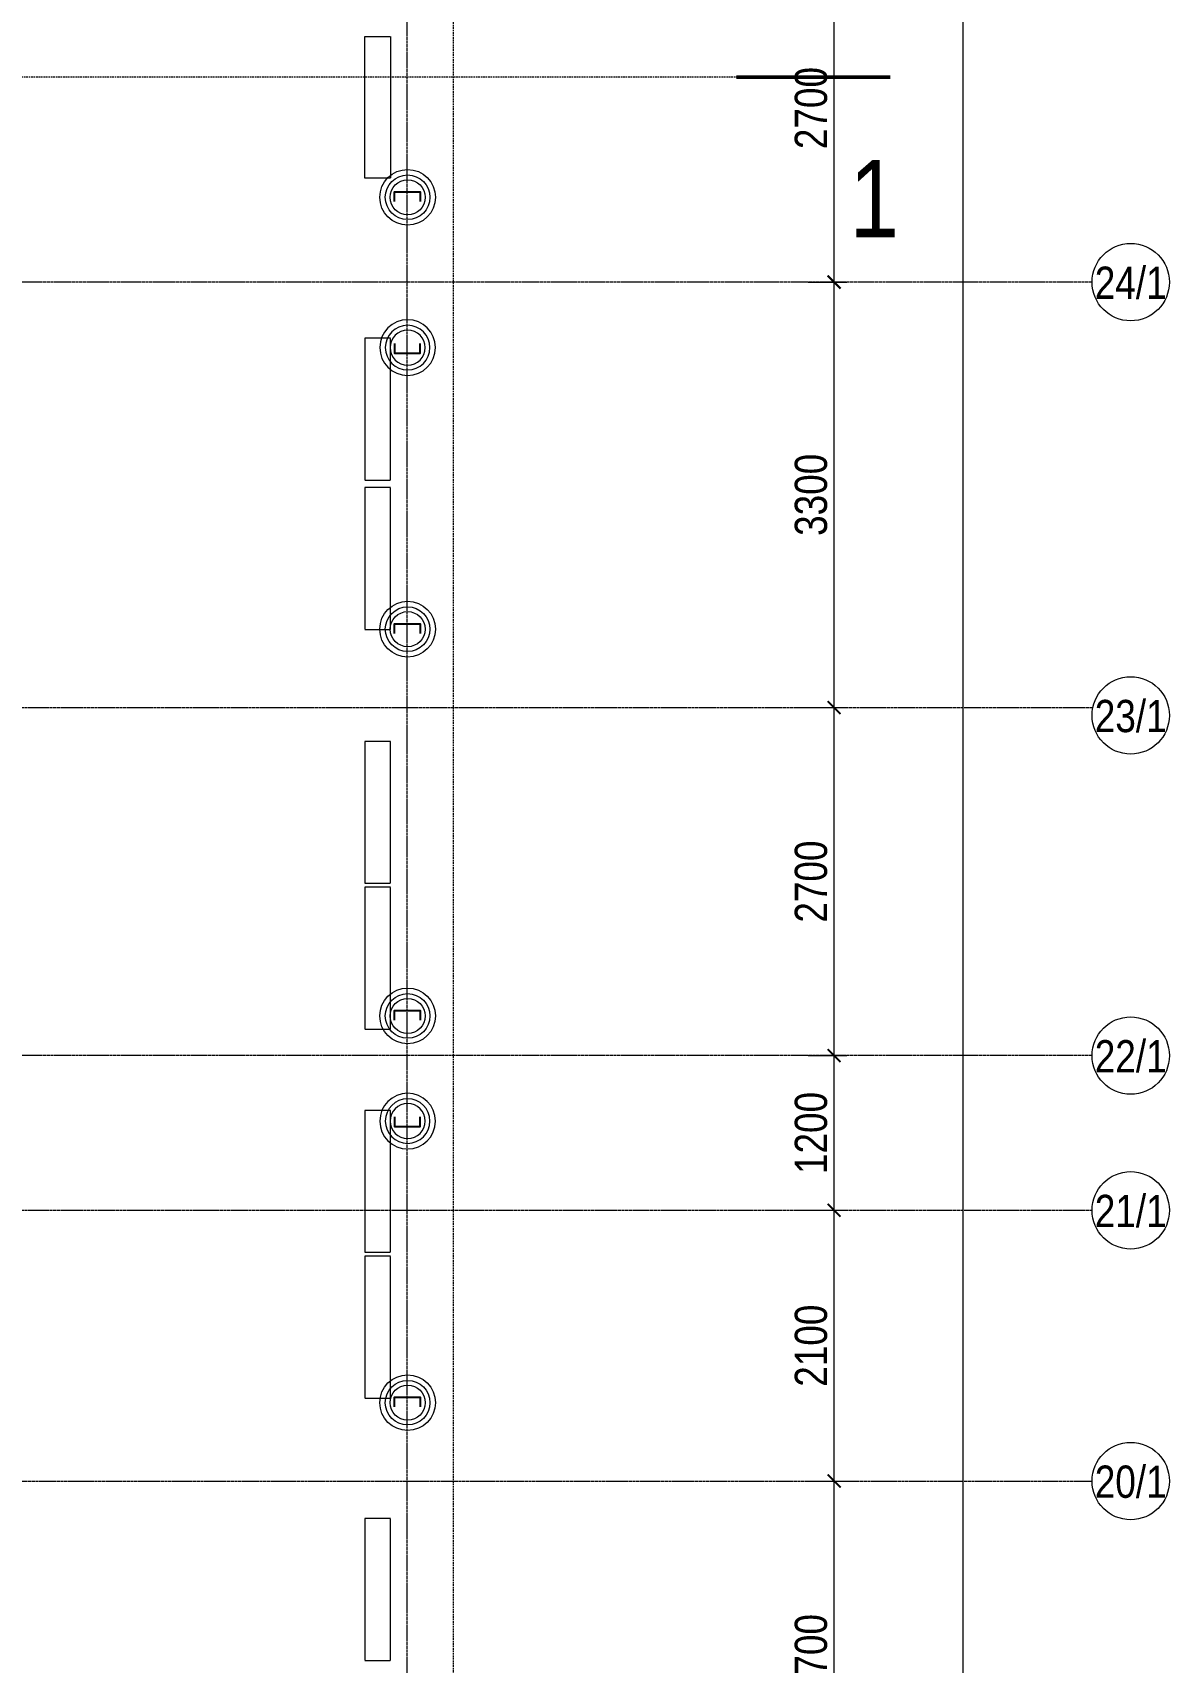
# Model space of a CAD drawing. Header units: millimetres. Extents: x -65509 to 912790, y 446 to 713294.
# Drawn here: x 229092 to 237907, y 366770 to 379412 of the extents above; entities that cross this region are included whole.
import ezdxf
from ezdxf.enums import TextEntityAlignment as Align

# ---------------------------------------------------------------- set-up
doc = ezdxf.new("R2010")
doc.units = ezdxf.units.MM
for name, pattern in [('CENTER2', [28.575, 19.05, -3.175, 3.175, -3.175]), ('DASHED', [19.05, 12.7, -6.35]), ('HIDDEN2', [4.7625, 3.175, -1.5875])]:
    doc.linetypes.add(name, pattern=pattern)
doc.layers.get('Defpoints').update_dxf_attribs({"color": 250})
doc.layers.add('АР_Делит', color=250, linetype='Continuous', lineweight=0, plot=False)
doc.layers.add('АР_Отопительные приборы', color=1, linetype='HIDDEN2', lineweight=0, true_color=0xff0000)
for name, color, linetype, lineweight in [('АР_Разрезы марка', 7, 'Continuous', 13), ('КМ_Фахверки', 250, 'Continuous', 25), ('РД_Оси_100', 250, 'Continuous', 0), ('РД_Оси_размер', 250, 'Continuous', 0)]:
    doc.layers.add(name, color=color, linetype=linetype, lineweight=lineweight)
doc.styles.add('style1', font='ARIALN.TTF')
doc.styles.add('ккк', font='isocpeur.ttf', dxfattribs={"width": 0.85, "oblique": 15})
doc.dimstyles.new('Dim100_ареал', dxfattribs={"dimscale": 100, "dimtxt": 2.5, "dimasz": 1, "dimexe": 1, "dimexo": 1, "dimgap": 0.5, "dimtad": 1, "dimzin": 12, "dimdsep": 46, "dimtxsty": 'style1', "dimblk": 'ARCHTICK', "dimcen": 1, "dimdle": 1, "dimclrd": 256, "dimclre": 256, "dimaunit": 1, "dimadec": 0, "dimazin": 3, "dimtfac": 1, "dimtmove": 1, "dimatfit": 3, "dimldrblk": 'OPEN30', "dimfxl": 4, "dimfxlon": 1, "dimtolj": 1, "dimtzin": 0, "dimlwd": 9, "dimlwe": 9, "dimarcsym": 0})

# ---------------------------------------------------------------- blocks, each defined once
blk = doc.blocks.new('A-iden')
at = {"linetype": 'Continuous', "lineweight": 5}
blk.add_circle((0, -4), 3, dxfattribs=at)
at = {"color": 0, "linetype": 'Continuous', "lineweight": 20, "style": 'ккк', "width": 0.85}
blk.add_attdef('ID', text='', height=8, dxfattribs=at).set_placement((0.31, -3.85), align=Align.MIDDLE_CENTER)
blk = doc.blocks.new('_ArchTick')
at = {"color": 0, "linetype": 'ByBlock', "const_width": 0.15}
blk.add_lwpolyline([(-0.5, -0.5), (0.5, 0.5)], dxfattribs=at)
blk = doc.blocks.new('*D364')
at = {"layer": 'Defpoints', "color": 0, "transparency": 16777216}
for p in [(116910, 72900), (117910, 72900), (116910, 70200)]:
    blk.add_point(p, dxfattribs=at)
at = {"layer": 'РД_Оси_размер', "color": 0, "lineweight": 5, "transparency": 16777216}
for p, q in [((117910, 70100), (117910, 73000)), ((117710, 72900), (118010, 72900)), ((117710, 70200), (118010, 70200))]:
    blk.add_line(p, q, dxfattribs=at)
at = {"layer": 'РД_Оси_размер', "color": 0, "lineweight": 5, "transparency": 16777216, "xscale": 100, "yscale": 100, "zscale": 100}
for p, rotation in [((117910, 72900), 90), ((117910, 70200), 270)]:
    blk.add_blockref('_ArchTick', p, dxfattribs=dict(at, rotation=rotation))
at = {"layer": 'РД_Оси_размер', "color": 0, "transparency": 16777216, "insert": (117732, 71550), "char_height": 250, "attachment_point": 5, "rotation": 90, "style": 'style1'}
blk.add_mtext('\\A1;2700', dxfattribs=at)
blk = doc.blocks.new('_Open30')
at = {"color": 0, "linetype": 'ByBlock', "lineweight": -2}
for p, q in [((-1, 0.27), (0, 0)), ((0, 0), (-1, -0.27)), ((0, 0), (-1, 0))]:
    blk.add_line(p, q, dxfattribs=at)
blk = doc.blocks.new('*D365')
at = {"layer": 'Defpoints', "color": 0, "transparency": 16777216}
for p in [(116910, 75000), (117910, 75000), (116910, 72900)]:
    blk.add_point(p, dxfattribs=at)
at = {"layer": 'РД_Оси_размер', "color": 0, "lineweight": 5, "transparency": 16777216}
for p, q in [((117910, 72800), (117910, 75100)), ((117710, 75000), (118010, 75000)), ((117710, 72900), (118010, 72900))]:
    blk.add_line(p, q, dxfattribs=at)
at = {"layer": 'РД_Оси_размер', "color": 0, "lineweight": 5, "transparency": 16777216, "xscale": 100, "yscale": 100, "zscale": 100}
for p, rotation in [((117910, 75000), 90), ((117910, 72900), 270)]:
    blk.add_blockref('_ArchTick', p, dxfattribs=dict(at, rotation=rotation))
at = {"layer": 'РД_Оси_размер', "color": 0, "transparency": 16777216, "insert": (117732, 73950), "char_height": 250, "attachment_point": 5, "rotation": 90, "style": 'style1'}
blk.add_mtext('\\A1;2100', dxfattribs=at)
blk = doc.blocks.new('*D366')
at = {"layer": 'Defpoints', "color": 0, "transparency": 16777216}
for p in [(116910, 76200), (117910, 76200), (116910, 75000)]:
    blk.add_point(p, dxfattribs=at)
at = {"layer": 'РД_Оси_размер', "color": 0, "lineweight": 5, "transparency": 16777216}
for p, q in [((117910, 74900), (117910, 76300)), ((117710, 76200), (118010, 76200)), ((117710, 75000), (118010, 75000))]:
    blk.add_line(p, q, dxfattribs=at)
at = {"layer": 'РД_Оси_размер', "color": 0, "lineweight": 5, "transparency": 16777216, "xscale": 100, "yscale": 100, "zscale": 100}
for p, rotation in [((117910, 76200), 90), ((117910, 75000), 270)]:
    blk.add_blockref('_ArchTick', p, dxfattribs=dict(at, rotation=rotation))
at = {"layer": 'РД_Оси_размер', "color": 0, "transparency": 16777216, "insert": (117732, 75600), "char_height": 250, "attachment_point": 5, "rotation": 90, "style": 'style1'}
blk.add_mtext('\\A1;1200', dxfattribs=at)
blk = doc.blocks.new('*D367')
at = {"layer": 'Defpoints', "color": 0, "transparency": 16777216}
for p in [(116910, 78900), (117910, 78900), (116910, 76200)]:
    blk.add_point(p, dxfattribs=at)
at = {"layer": 'РД_Оси_размер', "color": 0, "lineweight": 5, "transparency": 16777216}
for p, q in [((117710, 78900), (118010, 78900)), ((117910, 76100), (117910, 79000)), ((117710, 76200), (118010, 76200))]:
    blk.add_line(p, q, dxfattribs=at)
at = {"layer": 'РД_Оси_размер', "color": 0, "lineweight": 5, "transparency": 16777216, "xscale": 100, "yscale": 100, "zscale": 100}
for p, rotation in [((117910, 78900), 90), ((117910, 76200), 270)]:
    blk.add_blockref('_ArchTick', p, dxfattribs=dict(at, rotation=rotation))
at = {"layer": 'РД_Оси_размер', "color": 0, "transparency": 16777216, "insert": (117732, 77550), "char_height": 250, "attachment_point": 5, "rotation": 90, "style": 'style1'}
blk.add_mtext('\\A1;2700', dxfattribs=at)
blk = doc.blocks.new('*D368')
at = {"layer": 'Defpoints', "color": 0, "transparency": 16777216}
for p in [(116910, 82200), (117910, 82200), (116910, 78900)]:
    blk.add_point(p, dxfattribs=at)
at = {"layer": 'РД_Оси_размер', "color": 0, "lineweight": 5, "transparency": 16777216}
for p, q in [((117710, 82200), (118010, 82200)), ((117910, 78800), (117910, 82300)), ((117710, 78900), (118010, 78900))]:
    blk.add_line(p, q, dxfattribs=at)
at = {"layer": 'РД_Оси_размер', "color": 0, "lineweight": 5, "transparency": 16777216, "xscale": 100, "yscale": 100, "zscale": 100}
for p, rotation in [((117910, 82200), 90), ((117910, 78900), 270)]:
    blk.add_blockref('_ArchTick', p, dxfattribs=dict(at, rotation=rotation))
at = {"layer": 'РД_Оси_размер', "color": 0, "transparency": 16777216, "insert": (117732, 80550), "char_height": 250, "attachment_point": 5, "rotation": 90, "style": 'style1'}
blk.add_mtext('\\A1;3300', dxfattribs=at)
blk = doc.blocks.new('*D369')
at = {"layer": 'Defpoints', "color": 0, "transparency": 16777216}
for p in [(116910, 84900), (117910, 84900), (116910, 82200)]:
    blk.add_point(p, dxfattribs=at)
at = {"layer": 'РД_Оси_размер', "color": 0, "lineweight": 5, "transparency": 16777216}
for p, q in [((117910, 82100), (117910, 85000)), ((117710, 84900), (118010, 84900)), ((117710, 82200), (118010, 82200))]:
    blk.add_line(p, q, dxfattribs=at)
at = {"layer": 'РД_Оси_размер', "color": 0, "lineweight": 5, "transparency": 16777216, "xscale": 100, "yscale": 100, "zscale": 100}
for p, rotation in [((117910, 84900), 90), ((117910, 82200), 270)]:
    blk.add_blockref('_ArchTick', p, dxfattribs=dict(at, rotation=rotation))
at = {"layer": 'РД_Оси_размер', "color": 0, "transparency": 16777216, "insert": (117732, 83550), "char_height": 250, "attachment_point": 5, "rotation": 90, "style": 'style1'}
blk.add_mtext('\\A1;2700', dxfattribs=at)
blk = doc.blocks.new('*D225')
at = {"layer": 'Defpoints', "color": 0, "transparency": 16777216}
for p in [(114955, 100500), (118910, 100500), (116910, 69300)]:
    blk.add_point(p, dxfattribs=at)
at = {"layer": 'РД_Оси_размер', "color": 0, "lineweight": 5, "transparency": 16777216}
for p, q in [((118910, 69200), (118910, 100600)), ((118710, 100500), (119010, 100500)), ((118710, 69300), (119010, 69300))]:
    blk.add_line(p, q, dxfattribs=at)
at = {"layer": 'РД_Оси_размер', "color": 0, "lineweight": 5, "transparency": 16777216, "xscale": 100, "yscale": 100, "zscale": 100}
for p, rotation in [((118910, 100500), 90), ((118910, 69300), 270)]:
    blk.add_blockref('_ArchTick', p, dxfattribs=dict(at, rotation=rotation))
at = {"layer": 'РД_Оси_размер', "color": 0, "transparency": 16777216, "insert": (118732, 84900), "char_height": 250, "attachment_point": 5, "rotation": 90, "style": 'style1'}
blk.add_mtext('\\A1;31200', dxfattribs=at)
blk = doc.blocks.new('Ф_пеноблок 200')
at = {"layer": 'АР_Делит', "color": 1}
for radius in [216, 173, 136]:
    blk.add_circle((103, -42), radius, dxfattribs=at)
at = {"layer": 'КМ_Фахверки'}
blk.add_lwpolyline([(0, -75), (0, 0), (200, 0), (200, -75)], dxfattribs=at)
blk = doc.blocks.new('Bottom_R_1100')
at = {"layer": 'АР_Отопительные приборы'}
blk.add_lwpolyline([(-550, -100), (550, -100), (550, 100), (-550, 100)], close=True, dxfattribs=at)
blk = doc.blocks.new('Bottom_L_1100')
at = {"layer": 'АР_Отопительные приборы'}
blk.add_lwpolyline([(550, -100), (-550, -100), (-550, 100), (550, 100)], close=True, dxfattribs=at)
blk = doc.blocks.new('СОШ_2200_АР_ОСИ_М100_28.05.24')
at = {"layer": 'АР_Делит', "color": 5, "linetype": 'DASHED'}
blk.add_lwpolyline([(114955, 135155), (114955, -355), (93595.036, -355), (93595.036, 13855), (94145, 13855), (94145, 68320), (66055, 68320), (66055, 13857.73), (83455, 13857.73), (83455, -355), (45245, -355), (45245, 13145), (44695, 13145), (44695, 26755), (45245, 26755), (45245, 68320), (20455, 68320), (20455, 26755), (27955, 26755), (27955, 13145), (-355, 13145), (-355, 100855)], dxfattribs=at)
at = {"layer": 'РД_Оси_100', "linetype": 'CENTER2'}
for p, q in [((114600, -6155), (114600, 139938.679)), ((119910, 82200), (-5954.958, 82200)), ((-5954.958, 78900), (119910, 78900)), ((119910, 76200), (-5954.958, 76200)), ((-5954.958, 75000), (119910, 75000)), ((89599.446, 72900), (119910, 72900))]:
    blk.add_line(p, q, dxfattribs=at)
at = {"layer": 'РД_Оси_100', "color": 0}
ref = blk.add_blockref('A-iden', (120210, 82600), dxfattribs=dict(at, xscale=100, yscale=100, zscale=100))
ref.add_attrib('ID', '24/1', dxfattribs={"layer": '0', "linetype": 'Continuous', "height": 250, "style": 'style1'}).set_placement((120210, 82200), align=Align.MIDDLE)
ref = blk.add_blockref('A-iden', (120210, 79239.148), dxfattribs=dict(at, xscale=100, yscale=100, zscale=100))
ref.add_attrib('ID', '23/1', dxfattribs={"layer": '0', "linetype": 'Continuous', "height": 250, "style": 'style1'}).set_placement((120210, 78839.148), align=Align.MIDDLE)
ref = blk.add_blockref('A-iden', (120210, 76600), dxfattribs=dict(at, xscale=100, yscale=100, zscale=100))
ref.add_attrib('ID', '22/1', dxfattribs={"layer": '0', "linetype": 'Continuous', "height": 250, "style": 'style1'}).set_placement((120210, 76200), align=Align.MIDDLE)
ref = blk.add_blockref('A-iden', (120210, 75400), dxfattribs=dict(at, xscale=100, yscale=100, zscale=100))
ref.add_attrib('ID', '21/1', dxfattribs={"layer": '0', "linetype": 'Continuous', "height": 250, "style": 'style1'}).set_placement((120210, 75000), align=Align.MIDDLE)
ref = blk.add_blockref('A-iden', (120210, 73300), dxfattribs=dict(at, xscale=100, yscale=100, zscale=100))
ref.add_attrib('ID', '20/1', dxfattribs={"layer": '0', "linetype": 'Continuous', "height": 250, "style": 'style1'}).set_placement((120210, 72900), align=Align.MIDDLE)
at = {"layer": 'РД_Оси_размер'}
for base, p1, p2, picture, middle in [((118910, 100500), (116910, 69300), (114955, 100500), '*D225', (118732.357, 84900)), ((117910, 84900), (116910, 82200), (116910, 84900), '*D369', (117732.357, 83550)), ((117910, 82200), (116910, 78900), (116910, 82200), '*D368', (117732.357, 80550)), ((117910, 78900), (116910, 76200), (116910, 78900), '*D367', (117732.357, 77550)), ((117910, 76200), (116910, 75000), (116910, 76200), '*D366', (117732.357, 75600)), ((117910, 75000), (116910, 72900), (116910, 75000), '*D365', (117732.357, 73950)), ((117910, 72900), (116910, 70200), (116910, 72900), '*D364', (117732.357, 71550))]:
    dim = blk.add_linear_dim(base=base, p1=p1, p2=p2, angle=90, dimstyle='Dim100_ареал', dxfattribs=at)
    dim.commit()
    dim.dimension.update_dxf_attribs({"geometry": picture, "text_midpoint": middle})

msp = doc.modelspace()

# ---------------------------------------------------------------- linework, layer by layer
at = {"layer": 'АР_Разрезы марка', "linetype": 'DASHED', "lineweight": 0}
msp.add_line((235741.979, 379066.203), (114878.266, 379066.203), dxfattribs=at)
at = {"layer": 'АР_Разрезы марка'}
msp.add_lwpolyline([(235146.654, 379066.203, 0, 200, 0), (235146.654, 378621.935, 0, 0, 0), (235146.654, 377792.374, 0, 0, 0)], format="xyseb", dxfattribs=at)
at = {"layer": 'АР_Разрезы марка', "lineweight": 50}
msp.add_lwpolyline([(234551.328, 379066.203), (235741.979, 379066.203)], dxfattribs=at)

# ---------------------------------------------------------------- block references
at = {"layer": 'АР_Отопительные приборы'}
for name, p, rotation in [('Bottom_L_1100', (231767.155, 378833.137), 89.99999999999999), ('Bottom_R_1100', (231767.155, 376491.313), 90), ('Bottom_R_1100', (231767.155, 375333.137), 90), ('Bottom_R_1100', (231767.155, 373363.95), 90), ('Bottom_R_1100', (231767.155, 372232.635), 90), ('Bottom_R_1100', (231767.155, 370501.79), 90), ('Bottom_R_1100', (231767.155, 369370.475), 90), ('Bottom_R_1100', (231767.155, 367335.683), 90)]:
    msp.add_blockref(name, p, dxfattribs=dict(at, rotation=rotation))
at = {"layer": 'КМ_Фахверки'}
for p in [(231897.159, 378176.736), (231897.159, 374826.733), (231897.159, 371826.733), (231897.159, 368826.733)]:
    msp.add_blockref('Ф_пеноблок 200', p, dxfattribs=at)
at = {"layer": 'КМ_Фахверки', "xscale": -1, "rotation": 180}
for p in [(231897.159, 376926.733), (231897.159, 370926.733)]:
    msp.add_blockref('Ф_пеноблок 200', p, dxfattribs=at)
at = {"layer": 'РД_Оси_100'}
msp.add_blockref('СОШ_2200_АР_ОСИ_М100_28.05.24', (117397.159, 295276.733), dxfattribs=at)

# ---------------------------------------------------------------- texts
at = {"layer": 'АР_Разрезы марка', "color": 7, "insert": (235618.621, 378125.237), "char_height": 600, "width": 1999.94, "attachment_point": 5, "style": 'style1'}
msp.add_mtext('1', dxfattribs=at)

doc.saveas('drawing.dxf')
